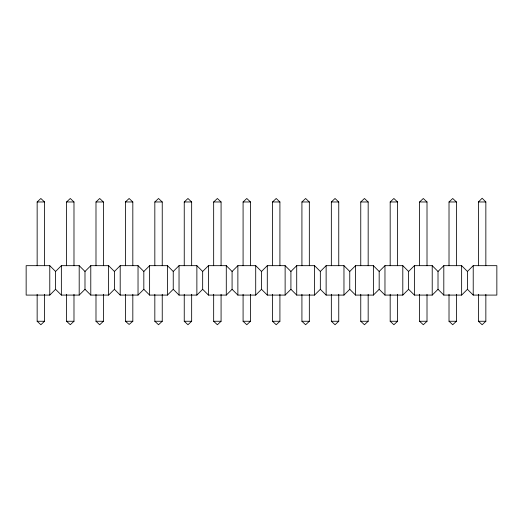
<?xml version="1.0" encoding="UTF-8"?>
<svg xmlns="http://www.w3.org/2000/svg" width="523" height="523" viewBox="0 0 523 523"><rect width="100%" height="100%" fill="white"/><g stroke="black" fill="none" stroke-linecap="round" stroke-linejoin="round"><path stroke-width="0.78" d="M478.434 265.704L478.434 201.97L482.141 198.237L485.847 201.97L485.847 265.704M55.569 271.463L61.361 265.671L79.195 265.671L84.988 271.463L84.988 289.297L79.195 295.09L61.361 295.09L55.569 289.297L55.569 271.463L49.777 265.671L26.15 265.671L26.15 295.09L49.777 295.09L55.569 289.297M84.988 271.463L90.78 265.671L108.614 265.671L114.406 271.463L114.406 289.297L108.614 295.09L90.78 295.09L84.988 289.297M114.406 271.463L120.198 265.671L138.033 265.671L143.825 271.463L143.825 289.297L138.033 295.09L120.198 295.09L114.406 289.297M143.825 271.463L149.617 265.671L167.452 265.671L173.244 271.463L173.244 289.297L167.452 295.09L149.617 295.09L143.825 289.297M173.244 271.463L179.036 265.671L196.87 265.671L202.663 271.463L202.663 289.297L196.87 295.09L179.036 295.09L173.244 289.297M202.663 271.463L208.455 265.671L226.289 265.671L232.081 271.463L232.081 289.297L226.289 295.09L208.455 295.09L202.663 289.297M232.081 271.463L237.873 265.671L255.708 265.671L261.5 271.463L261.5 289.297L255.708 295.09L237.873 295.09L232.081 289.297M261.5 271.463L267.292 265.671L285.127 265.671L290.919 271.463L290.919 289.297L285.127 295.09L267.292 295.09L261.5 289.297M290.919 271.463L296.711 265.671L314.545 265.671L320.338 271.463L320.338 289.297L326.13 295.09L343.964 295.09L349.756 289.297L349.756 271.463L343.964 265.671L326.13 265.671L320.338 271.463M290.919 289.297L296.711 295.09L314.545 295.09L320.338 289.297M349.756 271.463L355.548 265.671L373.383 265.671L379.175 271.463L379.175 289.297L384.967 295.09L402.802 295.09L408.594 289.297L408.594 271.463L402.802 265.671L384.967 265.671L379.175 271.463M349.756 289.297L355.548 295.09L373.383 295.09L379.175 289.297M408.594 271.463L414.386 265.671L432.22 265.671L438.013 271.463L438.013 289.297L432.22 295.09L414.386 295.09L408.594 289.297M438.013 271.463L443.805 265.671L461.639 265.671L467.431 271.463L467.431 289.297L461.639 295.09L443.805 295.09L438.013 289.297M467.431 271.463L473.223 265.671L496.85 265.671L496.85 295.09L473.223 295.09L467.431 289.297M103.404 294.305L103.404 321.266L99.697 324.763L95.99 321.266L95.99 294.305M37.153 265.704L37.153 201.97L40.859 198.498L44.566 201.97L44.566 265.704M66.571 265.704L66.571 201.97L70.278 198.498L73.985 201.97L73.985 265.704M95.99 265.704L95.99 201.97L99.697 198.498L103.404 201.97L103.404 265.704M125.409 265.704L125.409 201.97L129.116 198.498L132.822 201.97L132.822 265.704M154.828 265.704L154.828 201.97L158.534 198.498L162.241 201.97L162.241 265.704M44.566 294.305L44.566 321.266L40.859 324.744L37.153 321.266L37.153 294.305M184.246 265.704L184.246 201.97L187.953 198.498L191.66 201.97L191.66 265.704M213.665 265.704L213.665 201.97L217.372 198.498L221.079 201.97L221.079 265.704M243.084 265.704L243.084 201.97L246.791 198.498L250.497 201.97L250.497 265.704M272.503 265.704L272.503 201.97L276.209 198.498L279.916 201.97L279.916 265.704M162.241 294.305L162.241 321.266L158.534 324.744L154.828 321.266L154.828 294.305M301.921 265.704L301.921 201.97L305.628 198.498L309.335 201.97L309.335 265.704M191.66 294.305L191.66 321.266L187.953 324.744L184.246 321.266L184.246 294.305M331.34 265.704L331.34 201.97L335.047 198.498L338.754 201.97L338.754 265.704M221.079 294.305L221.079 321.266L217.372 324.744L213.665 321.266L213.665 294.305M360.759 265.704L360.759 201.97L364.466 198.498L368.172 201.97L368.172 265.704M250.497 294.305L250.497 321.266L246.791 324.744L243.084 321.266L243.084 294.305M390.178 265.704L390.178 201.97L393.884 198.498L397.591 201.97L397.591 265.704M279.916 294.305L279.916 321.266L276.209 324.744L272.503 321.266L272.503 294.305M419.596 265.704L419.596 201.97L423.303 198.498L427.01 201.97L427.01 265.704M309.335 294.305L309.335 321.266L305.628 324.744L301.921 321.266L301.921 294.305M449.015 265.704L449.015 201.97L452.722 198.498L456.429 201.97L456.429 265.704M338.754 294.305L338.754 321.266L335.047 324.744L331.34 321.266L331.34 294.305M368.172 294.305L368.172 321.266L364.466 324.744L360.759 321.266L360.759 294.305M397.591 294.305L397.591 321.266L393.884 324.744L390.178 321.266L390.178 294.305M427.01 294.305L427.01 321.266L423.303 324.744L419.596 321.266L419.596 294.305M456.429 294.305L456.429 321.266L452.722 324.744L449.015 321.266L449.015 294.305M485.847 294.305L485.847 321.266L482.141 324.744L478.434 321.266L478.434 294.305M73.985 294.305L73.985 321.266L70.278 324.698L66.571 321.266L66.571 294.305M132.822 294.305L132.822 321.266L129.116 324.45L125.409 321.266L125.409 294.305M37.153 201.97L44.566 201.97M66.571 201.97L73.985 201.97M95.99 201.97L103.404 201.97M125.409 201.97L132.822 201.97M154.828 201.97L162.241 201.97M184.246 201.97L191.66 201.97M213.665 201.97L221.079 201.97M243.084 201.97L250.497 201.97M272.503 201.97L279.916 201.97M301.921 201.97L309.335 201.97M331.34 201.97L338.754 201.97M360.759 201.97L368.172 201.97M390.178 201.97L397.591 201.97M419.596 201.97L427.01 201.97M449.015 201.97L456.429 201.97M478.434 201.97L485.847 201.97M37.153 321.266L44.566 321.266M66.571 321.266L73.985 321.266M95.99 321.266L103.404 321.266M125.409 321.266L132.822 321.266M154.828 321.266L162.241 321.266M184.246 321.266L191.66 321.266M213.665 321.266L221.079 321.266M243.084 321.266L250.497 321.266M272.503 321.266L279.916 321.266M301.921 321.266L309.335 321.266M331.34 321.266L338.754 321.266M360.759 321.266L368.172 321.266M390.178 321.266L397.591 321.266M419.596 321.266L427.01 321.266M449.015 321.266L456.429 321.266M478.434 321.266L485.847 321.266M473.223 265.671L473.223 295.09M461.639 265.671L461.639 295.09M443.805 265.671L443.805 295.09M432.22 265.671L432.22 295.09M414.386 265.671L414.386 295.09M402.802 265.671L402.802 295.09M384.967 265.671L384.967 295.09M373.383 265.671L373.383 295.09M355.548 265.671L355.548 295.09M343.964 265.671L343.964 295.09M326.13 265.671L326.13 295.09M314.545 265.671L314.545 295.09M296.711 265.671L296.711 295.09M285.127 265.671L285.127 295.09M267.292 265.671L267.292 295.09M255.708 265.671L255.708 295.09M237.873 265.671L237.873 295.09M226.289 265.671L226.289 295.09M208.455 265.671L208.455 295.09M196.87 265.671L196.87 295.09M179.036 265.671L179.036 295.09M167.452 265.671L167.452 295.09M149.617 265.671L149.617 295.09M138.033 265.671L138.033 295.09M120.198 265.671L120.198 295.09M108.614 265.671L108.614 295.09M90.78 265.671L90.78 295.09M79.195 265.671L79.195 295.09M61.361 265.671L61.361 295.09M49.777 265.671L49.777 295.09"/></g></svg>
